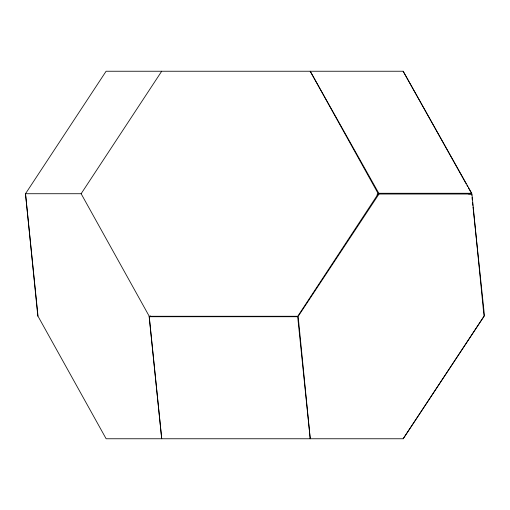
<?xml version="1.0" encoding="UTF-8"?>
<svg xmlns="http://www.w3.org/2000/svg" width="510" height="510" viewBox="0 0 510 510"><rect width="100%" height="100%" fill="white"/><g stroke="black" fill="none" stroke-linecap="round" stroke-linejoin="round"><path stroke-width="0.76" d="M37.829 316.206L25.5 193.723L106.105 71.241L403.149 71.241L471.731 193.277L468.709 194.119M25.551 193.723L81.135 193.723L161.695 71.241M25.5 193.723L38.033 316.276L106.131 438.759L403.168 438.759L483.875 316.391M403.168 438.759L484.022 316.391L471.941 194.017L379.006 194.017L298.152 316.391L310.239 438.759L297.687 316.723L149.169 316.723L161.715 438.759L149.22 316.238L81.135 193.723M149.169 316.723L150.533 315.951M377.413 193.959L378.796 193.277L471.731 193.277M376.89 194.992L379.006 194.017M470.112 194.042L471.616 193.609L471.782 195.19M149.226 316.276L297.751 316.276L378.242 193.762L310.214 71.241L378.796 193.277M403.149 71.241L466.172 183.874M466.95 185.27L467.727 186.66M468.505 188.05L471.616 193.609M472.031 197.561L472.279 199.926M472.528 202.298L472.866 205.453M473.031 207.034L473.363 210.19M473.529 211.771L484.5 315.983"/></g></svg>
